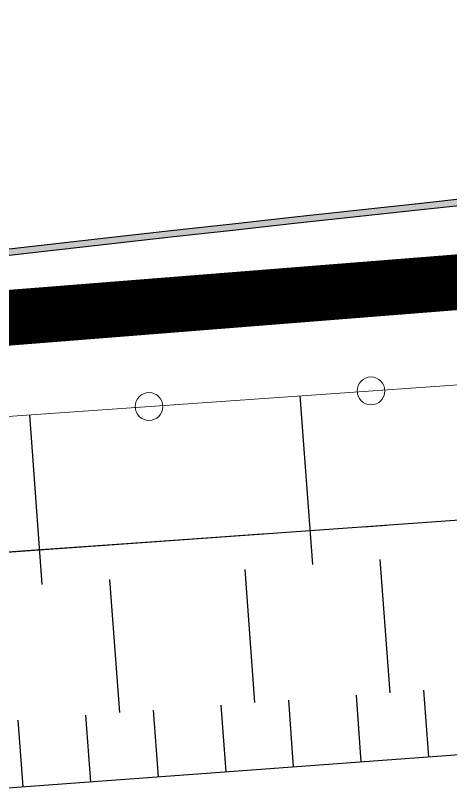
# Model space of a CAD drawing. Header units: metres. Extents: x 1851758 to 1852050, y 5187822 to 5188223.
# Drawn here: x 1851883.095 to 1851885.051, y 5187878.488 to 5187881.963 of the extents above; entities that cross this region are included whole.
import ezdxf

# ---------------------------------------------------------------- set-up
doc = ezdxf.new("R2010")
doc.units = ezdxf.units.M
doc.header["$LTSCALE"] = 2.5
doc.linetypes.add('L18', pattern=[0.6, 0.4, -0.2])
doc.linetypes.add('L5', pattern=[1.15, 0.8, -0.175, 0, -0.175])
doc.layers.get('0').update_dxf_attribs({"linetype": 'CONTINUOUS', "lineweight": 30})
for name, color, linetype, lineweight in [('CLO_LEG', 7, 'CONTINUOUS', 15), ('PAR', 11, 'L5', 30), ('PAR_ALIGNT', 1, 'L18', 30), ('PRO_PAR_DA', 1, 'CONTINUOUS', 35), ('PRO_PAR_SURF', 157, 'CONTINUOUS', 20), ('TAL', 34, 'CONTINUOUS', 25)]:
    doc.layers.add(name, color=color, linetype=linetype, lineweight=lineweight)
doc.layers.add('PRO_PAR_CONT_DA', color=40, linetype='CONTINUOUS', plot=False)
for name, color, linetype in [('PRO_VOI', 7, 'CONTINUOUS'), ('PRO_VOI_PLANCHETTES', 232, 'CONTINUOUS'), ('TAL_HACH', 44, 'CONTINUOUS')]:
    doc.layers.add(name, color=color, linetype=linetype)

# ---------------------------------------------------------------- blocks, each defined once
blk = doc.blocks.new('CLOLEG')
blk.add_circle((0, 0), 0.0625)

msp = doc.modelspace()

# ---------------------------------------------------------------- hatches: boundary and pattern name
at = {"layer": 'PRO_VOI_PLANCHETTES'}
h = msp.add_hatch(color=256, dxfattribs=at)
h.dxf.hatch_style = 1
edge = h.paths.add_edge_path()
edge.add_arc((1851926.4252, 5187498.2076), 386.6253, 94.068008, 99.380647, ccw=False)
edge.add_line((1851898.9978, 5187883.8588), (1851897.6403, 5187902.7554))
edge.add_line((1851897.6403, 5187902.7554), (1851897.6702, 5187902.7575))
edge.add_line((1851897.6702, 5187902.7575), (1851899.0298, 5187883.831))
edge.add_line((1851899.0298, 5187883.831), (1851899.001, 5187883.8289))
edge.add_arc((1851926.4252, 5187498.2076), 386.5953, 94.067849, 99.380857)
edge.add_line((1851863.4115, 5187879.6328), (1851863.408, 5187879.6626))
h = msp.add_hatch(color=256, dxfattribs=at)
h.dxf.hatch_style = 1
edge = h.paths.add_edge_path()
edge.add_arc((1851926.4252, 5187498.2076), 385.1553, 94.067373, 99.391014, ccw=False)
edge.add_line((1851899.1063, 5187882.3928), (1851938.5438, 5187885.1975))
edge.add_line((1851938.5438, 5187885.1975), (1851938.7524, 5187882.2942))
edge.add_line((1851938.7524, 5187882.2942), (1851938.7225, 5187882.2918))
edge.add_line((1851938.7225, 5187882.2918), (1851938.5161, 5187885.1654))
edge.add_line((1851938.5161, 5187885.1654), (1851899.1052, 5187882.3626))
edge.add_arc((1851926.4252, 5187498.2076), 385.1253, 94.067849, 99.391226)
edge.add_line((1851863.5824, 5187878.1711), (1851863.5789, 5187878.2009))

# ---------------------------------------------------------------- linework, layer by layer
at = {"layer": 'CLO_LEG', "flags": 128}
msp.add_lwpolyline([(1851977.7388, 5187951.8867), (1851978.2601, 5187947.3883), (1851966.8096, 5187945.8048), (1851954.0429, 5187944.6228), (1851949.2974, 5187943.9857), (1851940.9256, 5187943.3518), (1851925.9141, 5187942.038), (1851910.5772, 5187940.7743), (1851894.403, 5187938.9631), (1851878.9134, 5187938.0087), (1851863.8353, 5187936.8862), (1851858.3142, 5187936.2978), (1851859.6111, 5187922.8235), (1851861.6242, 5187905.1582), (1851863.1461, 5187891.8663), (1851864.24, 5187882.2784), (1851864.6238, 5187878.7868), (1851868.8953, 5187879.1616), (1851886.9294, 5187880.4333), (1851898.2976, 5187881.4051)], dxfattribs=at)
at = {"layer": 'PAR', "flags": 128}
msp.add_lwpolyline([(1851757.77, 5187868.487), (1851833.6918, 5187875.6402), (1851863.5824, 5187878.1707), (1851981.4866, 5187886.528), (1851987.4718, 5187886.9522), (1852004.3774, 5187888.6518), (1852028.9496, 5187890.8198)], dxfattribs=at)
at = {"layer": 'PAR_ALIGNT', "ltscale": 2.5, "const_width": 0.25, "flags": 128}
msp.add_lwpolyline([(1851863.4796, 5187879.0507), (1851981.3715, 5187888.4018)], dxfattribs=at)
msp.add_lwpolyline([(1851863.4796, 5187879.0507), (1851981.3715, 5187888.4018)], dxfattribs=at)
at = {"layer": 'PRO_PAR_CONT_DA', "flags": 128}
msp.add_lwpolyline([(1851940.223, 5187919.3492), (1851911.8795, 5187917.3131), (1851912.1661, 5187913.3233), (1851908.6751, 5187913.0726), (1851908.3885, 5187917.0623), (1851884.7038, 5187915.3608), (1851885.4031, 5187905.6262), (1851885.6711, 5187901.8955), (1851897.6403, 5187902.7554), (1851898.8308, 5187886.1831), (1851862.9456, 5187883.6194), (1851863.4796, 5187879.0507), (1851981.3715, 5187888.4018)], dxfattribs=at)
msp.add_lwpolyline([(1851863.5824, 5187878.1707), (1851981.4866, 5187886.528), (1851981.3715, 5187888.4018), (1851863.4796, 5187879.0507)], close=True, dxfattribs=at)
at = {"layer": 'PRO_PAR_DA', "flags": 128}
msp.add_lwpolyline([(1851863.4796, 5187879.0507), (1851981.3715, 5187888.4018)], dxfattribs=at)
at = {"layer": 'PRO_PAR_SURF', "flags": 128}
msp.add_lwpolyline([(1851977.7933, 5187946.6346), (1851981.4866, 5187886.528), (1851863.5824, 5187878.1707), (1851856.5917, 5187937.9836), (1851927.7207, 5187943.0606)], close=True, dxfattribs=at)
at = {"layer": 'PRO_VOI', "color": 34, "flags": 128}
msp.add_lwpolyline([(1851898.1914, 5187884.6027, 0.030026), (1851863.484, 5187879.6752)], format="xyb", dxfattribs=at)
at = {"layer": 'PRO_VOI_PLANCHETTES', "flags": 128}
for points in [[(1851863.408, 5187879.6626, -0.023185), (1851898.9978, 5187883.8588), (1851897.6403, 5187902.7554), (1851897.6702, 5187902.7575), (1851899.0298, 5187883.831), (1851899.001, 5187883.8289, 0.023187), (1851863.4115, 5187879.6328)], [(1851863.5789, 5187878.2009, -0.023233), (1851899.1063, 5187882.3928), (1851938.5438, 5187885.1975), (1851938.7524, 5187882.2942), (1851938.7225, 5187882.2918), (1851938.5161, 5187885.1654), (1851899.1052, 5187882.3626, 0.023232), (1851863.5824, 5187878.1711)]]:
    msp.add_lwpolyline(points, format="xyb", close=True, dxfattribs=at)
at = {"layer": 'TAL', "flags": 128}
msp.add_lwpolyline([(1851864.6997, 5187876.7301), (1851868.8459, 5187877.4413), (1851887.0809, 5187878.7879), (1851898.8439, 5187879.8401)], dxfattribs=at)
at = {"layer": 'TAL_HACH'}
for p, q in [((1851884.4313, 5187879.4947), (1851884.3753, 5187880.2532)), ((1851883.2157, 5187879.4049), (1851883.1593, 5187880.1675)), ((1851884.7794, 5187878.9187), (1851884.7352, 5187879.5171)), ((1851884.1716, 5187878.8738), (1851884.1274, 5187879.4722)), ((1851883.5638, 5187878.829), (1851883.5196, 5187879.4273)), ((1851884.6496, 5187878.6083), (1851884.6275, 5187878.9075)), ((1851884.9535, 5187878.6308), (1851884.9314, 5187878.9299)), ((1851884.3457, 5187878.5859), (1851884.3236, 5187878.8851)), ((1851883.7378, 5187878.541), (1851883.7157, 5187878.8402)), ((1851884.0417, 5187878.5634), (1851884.0196, 5187878.8626)), ((1851883.4339, 5187878.5185), (1851883.4118, 5187878.8177)), ((1851883.13, 5187878.4961), (1851883.1079, 5187878.7953))]:
    msp.add_line(p, q, dxfattribs=at)

# ---------------------------------------------------------------- block references
at = {"layer": 'CLO_LEG', "rotation": 4.033611591376766}
for p in [(1851884.6932, 5187880.2756), (1851883.6957, 5187880.2053)]:
    msp.add_blockref('CLOLEG', p, dxfattribs=at)

doc.saveas('drawing.dxf')
